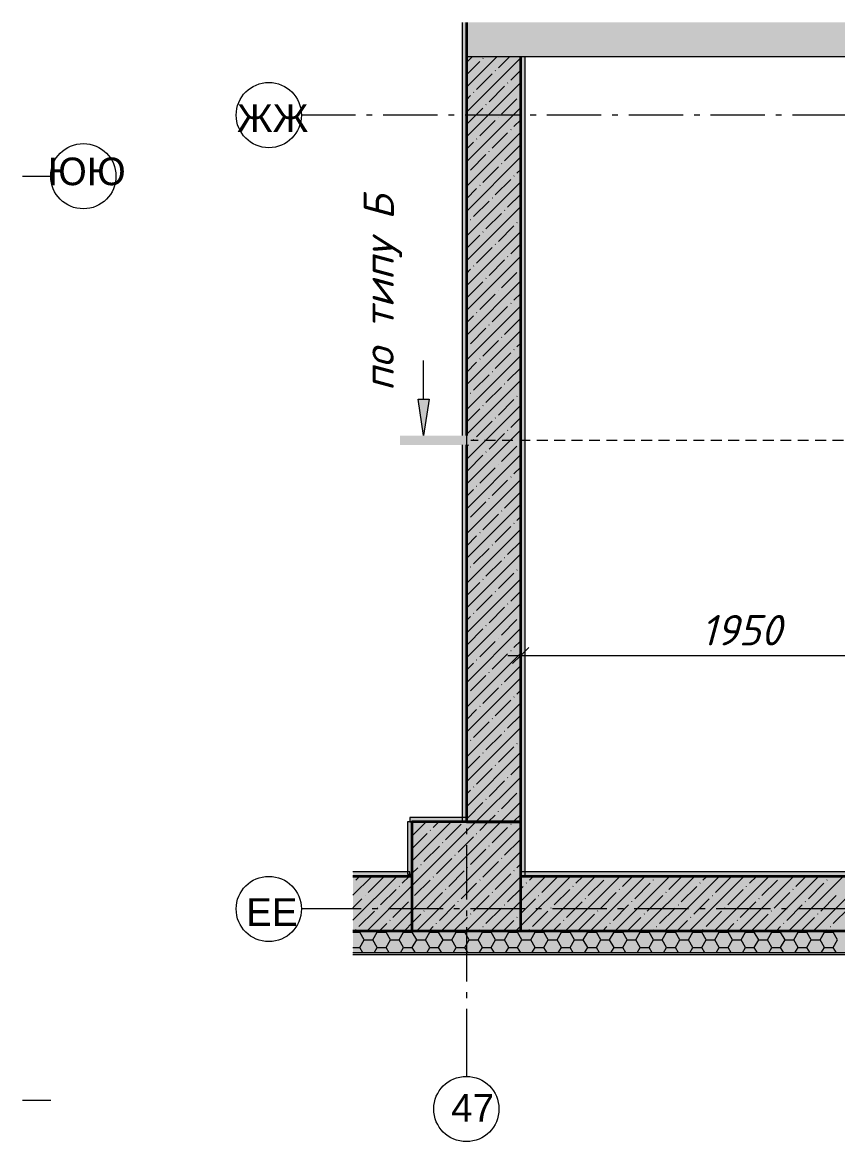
# Model space of a CAD drawing. Header units: millimetres. Extents: x -81576 to 1046824, y -248937 to 691537.
# Drawn here: x -43841 to -36344, y 619529 to 629821 of the extents above; entities that cross this region are included whole.
import ezdxf

# ---------------------------------------------------------------- set-up
doc = ezdxf.new("R2010")
doc.units = ezdxf.units.MM
doc.layers.add('PDF _Геометрия', color=7, linetype='Continuous', true_color=0x1d1d1d)
doc.layers.add('PDF _Сплошная заливка', color=7, linetype='Continuous', true_color=0xffffff)
doc.layers.add('PDF _Текст', color=7, linetype='Continuous')
doc.styles.add('PDF ArialMT', font='arial.ttf')
doc.styles.add('PDF ISOCPEUR Italic', font='isocpeui.ttf')

msp = doc.modelspace()

# ---------------------------------------------------------------- hatches: boundary and pattern name
at = {"layer": 'PDF _Сплошная заливка', "true_color": 0x636466, "transparency": 33554559}
for points in [[(-31547.7, 629388.6), (-31487.7, 629508.6), (-23457.7, 629508.6), (-23457.7, 629820.8), (-39757.8, 629820.8), (-39757.8, 629508.6), (-31727.7, 629508.6), (-31667.7, 629628.6), (-31607.7, 629508.6)], [(-39757.8, 622468.6), (-39257.8, 622468.6), (-39257.8, 629508.6), (-39757.8, 629508.6), (-39757.8, 626021.8), (-39716.8, 626021.8), (-39716.8, 625935.1), (-39757.8, 625935.1), (-39757.8, 625058.7)], [(-40163.9, 625935.1), (-39716.8, 625935.1), (-39716.8, 626021.8), (-40366.8, 626021.8), (-40366.8, 625935.1), (-40200.9, 625935.1)], [(-40257.8, 621988.6), (-40257.8, 622468.6), (-40297.8, 622468.6), (-40297.8, 622008.6), (-40277.8, 622008.6), (-40277.8, 621988.6)], [(-39257.8, 621468.6), (-39257.8, 622468.6), (-40257.8, 622468.6), (-40257.8, 621468.6), (-39757.8, 621468.6)], [(-27532.6, 621968.6), (-24257.7, 621968.6), (-24257.7, 622008.6), (-39257.8, 622008.6), (-39257.8, 621968.6), (-27703.7, 621968.6)], [(-24361.7, 621464.6), (-24161.7, 621464.6), (-24161.7, 621468.6), (-40800.7, 621468.6), (-40800.7, 621464.6), (-24774.3, 621464.6)], [(-24361.7, 621264.6), (-24161.7, 621264.6), (-24161.7, 621464.6), (-40800.7, 621464.6), (-40800.7, 621264.6), (-24774.3, 621264.6)], [(-24774.3, 621248.6), (-24361.7, 621248.6), (-24361.7, 621264.6), (-40800.7, 621264.6), (-40800.7, 621248.6), (-27063.8, 621248.6)]]:
    msp.add_hatch(color=251, dxfattribs=at).paths.add_polyline_path(points)

# ---------------------------------------------------------------- linework, layer by layer
at = {"layer": 'PDF _Геометрия', "color": 7, "lineweight": 15}
for points in [[(-39797.8, 629820.8), (-39797.8, 626021.8)], [(-39757.8, 626021.8), (-39757.8, 629820.8)], [(-39257.8, 629508.6), (-39257.8, 621968.6), (-39217.8, 621968.6), (-39217.8, 629508.6)], [(-39797.8, 625935.1), (-39797.8, 622468.6), (-39757.8, 622468.6), (-39757.8, 625935.1)], [(-40800.7, 621968.6), (-40277.8, 621968.6), (-40277.8, 622008.6), (-40800.7, 622008.6)], [(-24361.7, 620296.7), (-24361.7, 621248.6), (-24361.7, 621264.6), (-40800.7, 621264.6)], [(-40800.7, 621248.6), (-24377.7, 621248.6), (-24377.7, 620296.7)]]:
    msp.add_lwpolyline(points, dxfattribs=at)
at = {"layer": 'PDF _Геометрия', "color": 7, "lineweight": 35}
for points in [[(-39757.8, 629820.8), (-39757.8, 626021.8)], [(-39757.8, 625935.1), (-39757.8, 622468.6), (-39257.8, 622468.6), (-39257.8, 629508.6)], [(-35157.8, 629508.6), (-35157.8, 628768.6), (-34657.8, 628768.6), (-24257.7, 628768.6), (-24257.7, 621968.6), (-39257.8, 621968.6)], [(-40800.7, 621468.6), (-39257.8, 621468.6), (-24257.7, 621468.6), (-23757.7, 621468.6), (-23757.7, 625935.1)], [(-40257.8, 621968.6), (-40800.7, 621968.6)]]:
    msp.add_lwpolyline(points, dxfattribs=at)
at = {"layer": 'PDF _Геометрия', "color": 7, "lineweight": 9}
for points in [[(-39757.8, 629784.8), (-39757.8, 629284.8)], [(-39757.8, 629508.6), (-31727.7, 629508.6), (-31667.7, 629628.6), (-31547.7, 629388.6), (-31487.7, 629508.6), (-23457.7, 629508.6)], [(-39757.8, 629184.8), (-39757.8, 629131.8)], [(-39757.8, 629031.8), (-39757.8, 628531.8)], [(-40776, 628968.6), (-41274.7, 628968.6)], [(-40623.1, 628968.6), (-40676, 628968.6)], [(-40023.1, 628968.6), (-40523.1, 628968.6)], [(-39870.2, 628968.6), (-39923.1, 628968.6)], [(-39270.2, 628968.6), (-39770.2, 628968.6)], [(-39117.2, 628968.6), (-39170.2, 628968.6)], [(-38517.2, 628968.6), (-39017.2, 628968.6)], [(-38364.3, 628968.6), (-38417.2, 628968.6)], [(-37764.3, 628968.6), (-38264.3, 628968.6)], [(-37611.4, 628968.6), (-37664.3, 628968.6)], [(-37011.4, 628968.6), (-37511.4, 628968.6)], [(-36858.5, 628968.6), (-36911.4, 628968.6)], [(-36258.5, 628968.6), (-36758.5, 628968.6)], [(-43841, 628406.6), (-43580.4, 628406.6)], [(-39757.8, 628431.8), (-39757.8, 628378.9)], [(-39757.8, 628278.9), (-39757.8, 627778.9)], [(-39757.8, 627678.9), (-39757.8, 627626)], [(-39757.8, 627526), (-39757.8, 627026)], [(-39757.8, 626926), (-39757.8, 626873.1)], [(-39757.8, 626773.1), (-39757.8, 626273.1)], [(-40150.9, 626355.4), (-40150.9, 626711.7)], [(-39757.8, 626173.1), (-39757.8, 626120.2)], [(-39757.8, 626020.2), (-39757.8, 625520.2)], [(-39757.8, 625420.2), (-39757.8, 625367.3)], [(-39757.8, 625267.3), (-39757.8, 624767.3)], [(-39757.8, 624667.3), (-39757.8, 624614.3)], [(-39757.8, 624514.3), (-39757.8, 624014.3)], [(-39257.8, 624105.3), (-39257.8, 623999.3), (-39257.8, 623879.3)], [(-39377.8, 623999.3), (-35357.8, 623999.3), (-27236.3, 623999.3), (-24137.7, 623999.3)], [(-39757.8, 623914.3), (-39757.8, 623861.4)], [(-39757.8, 623761.4), (-39757.8, 623261.4)], [(-39757.8, 623161.4), (-39757.8, 623108.5)], [(-39757.8, 623008.5), (-39757.8, 622508.5)], [(-39757.8, 622408.5), (-39757.8, 622355.6)], [(-39757.8, 622255.6), (-39757.8, 621755.6)], [(-40725.5, 621668.6), (-41274.7, 621668.6)], [(-40572.6, 621668.6), (-40625.5, 621668.6)], [(-39972.6, 621668.6), (-40472.6, 621668.6)], [(-39819.7, 621668.6), (-39872.6, 621668.6)], [(-39757.8, 621655.6), (-39757.8, 621602.7)], [(-39219.7, 621668.6), (-39719.7, 621668.6)], [(-39066.7, 621668.6), (-39119.7, 621668.6)], [(-38466.7, 621668.6), (-38966.7, 621668.6)], [(-38313.8, 621668.6), (-38366.7, 621668.6)], [(-37713.8, 621668.6), (-38213.8, 621668.6)], [(-37560.9, 621668.6), (-37613.8, 621668.6)], [(-36960.9, 621668.6), (-37460.9, 621668.6)], [(-36808, 621668.6), (-36860.9, 621668.6)], [(-36208, 621668.6), (-36708, 621668.6)], [(-39757.8, 621502.7), (-39757.8, 621002.7)], [(-24157.7, 620296.7), (-24157.7, 621248.6), (-24157.7, 621264.6), (-24157.7, 621464.6), (-24157.7, 621468.6), (-40800.7, 621468.6)], [(-24161.7, 620296.7), (-24161.7, 621248.6), (-24161.7, 621264.6), (-24161.7, 621464.6), (-24161.7, 621468.6), (-24157.7, 621468.6), (-24157.7, 621464.6), (-24161.7, 621464.6), (-40800.7, 621464.6)], [(-39757.8, 620902.7), (-39757.8, 620849.8)], [(-39757.8, 620749.7), (-39757.8, 620129.5)], [(-43580.4, 619907.3), (-43841, 619907.3)]]:
    msp.add_lwpolyline(points, dxfattribs=at)
at = {"layer": 'PDF _Геометрия', "color": 250, "lineweight": 9, "true_color": 0x2c2c2c}
for points in [[(-39757.8, 629452), (-39701.2, 629508.6)], [(-39757.8, 629223.9), (-39473.1, 629508.6)], [(-39757.8, 628995.8), (-39257.8, 629495.8)], [(-39757.8, 629337.9), (-39634.6, 629461.1)], [(-39606.1, 629489.6), (-39603.7, 629492)], [(-39463.5, 629404.1), (-39359, 629508.6)], [(-39663.1, 629204.5), (-39520.5, 629347.1)], [(-39492, 629375.6), (-39489.7, 629377.9)], [(-39349.5, 629290), (-39257.8, 629381.7)], [(-39757.8, 628767.7), (-39257.8, 629267.7)], [(-39549.1, 629090.4), (-39406.5, 629233)], [(-39378, 629261.5), (-39375.6, 629263.9)], [(-39757.8, 629109.8), (-39720.1, 629147.5)], [(-39691.6, 629176), (-39689.2, 629178.4)], [(-39435, 628976.4), (-39292.4, 629119)], [(-39263.9, 629147.5), (-39261.6, 629149.8)], [(-39757.8, 628539.6), (-39257.8, 629039.6)], [(-39748.6, 628890.9), (-39606.1, 629033.4)], [(-39577.6, 629061.9), (-39575.2, 629064.3)], [(-39634.6, 628776.8), (-39492, 628919.4)], [(-39463.5, 628947.9), (-39461.1, 628950.3)], [(-39321, 628862.3), (-39257.8, 628925.5)], [(-39757.8, 628311.5), (-39257.8, 628811.5)], [(-39520.5, 628662.8), (-39378, 628805.3)], [(-39349.5, 628833.8), (-39347.1, 628836.2)], [(-39757.8, 628653.6), (-39691.6, 628719.8)], [(-39663.1, 628748.3), (-39660.7, 628750.7)], [(-39720.1, 628463.2), (-39577.6, 628605.7)], [(-39549.1, 628634.2), (-39546.7, 628636.6)], [(-39406.5, 628548.7), (-39263.9, 628691.3)], [(-39757.8, 628083.4), (-39257.8, 628583.4)], [(-39606.1, 628349.1), (-39463.5, 628491.7)], [(-39435, 628520.2), (-39432.6, 628522.6)], [(-39748.6, 628434.7), (-39746.3, 628437)], [(-39321, 628406.1), (-39318.6, 628408.5)], [(-39292.4, 628434.7), (-39257.8, 628469.4)], [(-39757.8, 627855.3), (-39257.8, 628355.3)], [(-39757.8, 628197.4), (-39663.1, 628292.1)], [(-39634.6, 628320.6), (-39632.2, 628323)], [(-39492, 628235.1), (-39349.5, 628377.6)], [(-39520.5, 628206.6), (-39518.2, 628208.9)], [(-39378, 628121), (-39257.8, 628241.3)], [(-39757.8, 627627.2), (-39257.8, 628127.2)], [(-39691.6, 628035.5), (-39549.1, 628178)], [(-39406.5, 628092.5), (-39404.1, 628094.9)], [(-39757.8, 627969.3), (-39748.6, 627978.5)], [(-39720.1, 628007), (-39717.8, 628009.3)], [(-39577.6, 627921.4), (-39435, 628064)], [(-39292.4, 627978.5), (-39290.1, 627980.8)], [(-39263.9, 628007), (-39257.8, 628013.2)], [(-39757.8, 627399.1), (-39257.8, 627899.1)], [(-39606.1, 627892.9), (-39603.7, 627895.3)], [(-39463.5, 627807.4), (-39321, 627950)], [(-39757.8, 627741.3), (-39634.6, 627864.4)], [(-39492, 627778.9), (-39489.7, 627781.2)], [(-39349.5, 627693.3), (-39257.8, 627785.1)], [(-39757.8, 627171), (-39257.8, 627671)], [(-39663.1, 627607.8), (-39520.5, 627750.4)], [(-39378, 627664.8), (-39375.6, 627667.2)], [(-39691.6, 627579.3), (-39689.2, 627581.7)], [(-39549.1, 627493.8), (-39406.5, 627636.3)], [(-39757.8, 627513.2), (-39720.1, 627550.8)], [(-39577.6, 627465.2), (-39575.2, 627467.6)], [(-39435, 627379.7), (-39292.4, 627522.3)], [(-39263.9, 627550.8), (-39261.6, 627553.1)], [(-39757.8, 626942.9), (-39257.8, 627442.9)], [(-39748.6, 627294.2), (-39606.1, 627436.7)], [(-39634.6, 627180.1), (-39492, 627322.7)], [(-39463.5, 627351.2), (-39461.1, 627353.6)], [(-39321, 627265.7), (-39257.8, 627328.9)], [(-39757.8, 626714.8), (-39257.8, 627214.8)], [(-39663.1, 627151.6), (-39660.7, 627154)], [(-39520.5, 627066.1), (-39378, 627208.6)], [(-39349.5, 627237.1), (-39347.1, 627239.5)], [(-39757.8, 627057), (-39691.6, 627123.1)], [(-39406.5, 626952), (-39263.9, 627094.6)], [(-39757.8, 626486.7), (-39257.8, 626986.7)], [(-39720.1, 626866.5), (-39577.6, 627009)], [(-39549.1, 627037.6), (-39546.7, 627039.9)], [(-39606.1, 626752.4), (-39463.5, 626895)], [(-39435, 626923.5), (-39432.6, 626925.9)], [(-39292.4, 626838), (-39257.8, 626872.7)], [(-39757.8, 626258.6), (-39257.8, 626758.6)], [(-39748.6, 626838), (-39746.3, 626840.3)], [(-39492, 626638.4), (-39349.5, 626780.9)], [(-39321, 626809.5), (-39318.6, 626811.8)], [(-39757.8, 626600.8), (-39663.1, 626695.4)], [(-39634.6, 626723.9), (-39632.2, 626726.3)], [(-39378, 626524.3), (-39257.8, 626644.6)], [(-39691.6, 626438.8), (-39549.1, 626581.4)], [(-39520.5, 626609.9), (-39518.2, 626612.2)], [(-39757.8, 626030.5), (-39257.8, 626530.5)], [(-39577.6, 626324.7), (-39435, 626467.3)], [(-39406.5, 626495.8), (-39404.1, 626498.2)], [(-39757.8, 626372.7), (-39748.6, 626381.8)], [(-39720.1, 626410.3), (-39717.8, 626412.7)], [(-39463.5, 626210.7), (-39321, 626353.3)], [(-39292.4, 626381.8), (-39290.1, 626384.1)], [(-39263.9, 626410.3), (-39257.8, 626416.5)], [(-39757.8, 625802.4), (-39257.8, 626302.4)], [(-39757.8, 626144.6), (-39634.6, 626267.7)], [(-39606.1, 626296.2), (-39603.7, 626298.6)], [(-39663.1, 626011.1), (-39520.5, 626153.7)], [(-39492, 626182.2), (-39489.7, 626184.6)], [(-39349.5, 626096.6), (-39257.8, 626188.4)], [(-39757.8, 625574.3), (-39257.8, 626074.3)], [(-39549.1, 625897.1), (-39406.5, 626039.6)], [(-39378, 626068.1), (-39375.6, 626070.5)], [(-39757.8, 625916.5), (-39739.1, 625935.1)], [(-39691.6, 625982.6), (-39689.2, 625985)], [(-39435, 625783), (-39292.4, 625925.6)], [(-39263.9, 625954.1), (-39261.6, 625956.5)], [(-39757.8, 625346.2), (-39257.8, 625846.2)], [(-39748.6, 625697.5), (-39606.1, 625840)], [(-39577.6, 625868.6), (-39575.2, 625870.9)], [(-39634.6, 625583.4), (-39492, 625726)], [(-39463.5, 625754.5), (-39461.1, 625756.9)], [(-39321, 625669), (-39257.8, 625732.2)], [(-39757.8, 625118.1), (-39257.8, 625618.1)], [(-39520.5, 625469.4), (-39378, 625611.9)], [(-39349.5, 625640.5), (-39347.1, 625642.8)], [(-39757.8, 625460.3), (-39691.6, 625526.4)], [(-39663.1, 625554.9), (-39660.7, 625557.3)], [(-39720.1, 625269.8), (-39577.6, 625412.4)], [(-39549.1, 625440.9), (-39546.7, 625443.2)], [(-39406.5, 625355.3), (-39263.9, 625497.9)], [(-39757.8, 624890), (-39257.8, 625390)], [(-39435, 625326.8), (-39432.6, 625329.2)], [(-39748.6, 625241.3), (-39746.3, 625243.7)], [(-39606.1, 625155.7), (-39463.5, 625298.3)], [(-39321, 625212.8), (-39318.6, 625215.1)], [(-39292.4, 625241.3), (-39257.8, 625276)], [(-39757.8, 624661.9), (-39257.8, 625161.9)], [(-39757.8, 625004.1), (-39663.1, 625098.7)], [(-39634.6, 625127.2), (-39632.2, 625129.6)], [(-39492, 625041.7), (-39349.5, 625184.3)], [(-39520.5, 625013.2), (-39518.2, 625015.6)], [(-39378, 624927.6), (-39257.8, 625047.9)], [(-39757.8, 624433.8), (-39257.8, 624933.8)], [(-39691.6, 624842.1), (-39549.1, 624984.7)], [(-39406.5, 624899.1), (-39404.1, 624901.5)], [(-39720.1, 624813.6), (-39717.8, 624816)], [(-39577.6, 624728.1), (-39435, 624870.6)], [(-39292.4, 624785.1), (-39290.1, 624787.5)], [(-39263.9, 624813.6), (-39257.8, 624819.8)], [(-39757.8, 624776), (-39748.6, 624785.1)], [(-39757.8, 624205.7), (-39257.8, 624705.7)], [(-39606.1, 624699.5), (-39603.7, 624701.9)], [(-39463.5, 624614), (-39321, 624756.6)], [(-39757.8, 624547.9), (-39634.6, 624671)], [(-39492, 624585.5), (-39489.7, 624587.9)], [(-39349.5, 624500), (-39257.8, 624591.7)], [(-39757.8, 623977.6), (-39257.8, 624477.6)], [(-39663.1, 624414.4), (-39520.5, 624557)], [(-39691.6, 624385.9), (-39689.2, 624388.3)], [(-39549.1, 624300.4), (-39406.5, 624442.9)], [(-39378, 624471.4), (-39375.6, 624473.8)], [(-39757.8, 624319.8), (-39720.1, 624357.4)], [(-39577.6, 624271.9), (-39575.2, 624274.2)], [(-39435, 624186.3), (-39292.4, 624328.9)], [(-39263.9, 624357.4), (-39261.6, 624359.8)], [(-39757.8, 623749.5), (-39257.8, 624249.5)], [(-39748.6, 624100.8), (-39606.1, 624243.3)], [(-39634.6, 623986.7), (-39492, 624129.3)], [(-39463.5, 624157.8), (-39461.1, 624160.2)], [(-39321, 624072.3), (-39257.8, 624135.5)], [(-39757.8, 623521.4), (-39257.8, 624021.4)], [(-39520.5, 623872.7), (-39378, 624015.2)], [(-39349.5, 624043.8), (-39347.1, 624046.1)], [(-39757.8, 623863.6), (-39691.6, 623929.7)], [(-39663.1, 623958.2), (-39660.7, 623960.6)], [(-39406.5, 623758.6), (-39263.9, 623901.2)], [(-39757.8, 623293.3), (-39257.8, 623793.3)], [(-39720.1, 623673.1), (-39577.6, 623815.7)], [(-39549.1, 623844.2), (-39546.7, 623846.5)], [(-39606.1, 623559.1), (-39463.5, 623701.6)], [(-39435, 623730.1), (-39432.6, 623732.5)], [(-39292.4, 623644.6), (-39257.8, 623679.3)], [(-39757.8, 623065.2), (-39257.8, 623565.2)], [(-39748.6, 623644.6), (-39746.3, 623647)], [(-39492, 623445), (-39349.5, 623587.6)], [(-39321, 623616.1), (-39318.6, 623618.4)], [(-39757.8, 623407.4), (-39663.1, 623502)], [(-39634.6, 623530.5), (-39632.2, 623532.9)], [(-39378, 623331), (-39257.8, 623451.2)], [(-39691.6, 623245.4), (-39549.1, 623388)], [(-39520.5, 623416.5), (-39518.2, 623418.9)], [(-39757.8, 622837.1), (-39257.8, 623337.1)], [(-39577.6, 623131.4), (-39435, 623273.9)], [(-39406.5, 623302.4), (-39404.1, 623304.8)], [(-39757.8, 623179.3), (-39748.6, 623188.4)], [(-39720.1, 623216.9), (-39717.8, 623219.3)], [(-39463.5, 623017.3), (-39321, 623159.9)], [(-39292.4, 623188.4), (-39290.1, 623190.8)], [(-39263.9, 623216.9), (-39257.8, 623223.1)], [(-39757.8, 622609), (-39257.8, 623109)], [(-39757.8, 622951.2), (-39634.6, 623074.3)], [(-39606.1, 623102.9), (-39603.7, 623105.2)], [(-39663.1, 622817.7), (-39520.5, 622960.3)], [(-39492, 622988.8), (-39489.7, 622991.2)], [(-39349.5, 622903.3), (-39257.8, 622995)], [(-40670.1, 621468.6), (-40257.8, 621880.9), (-39670.1, 622468.6), (-39257.8, 622880.9)], [(-39549.1, 622703.7), (-39406.5, 622846.2)], [(-39378, 622874.8), (-39375.6, 622877.1)], [(-39757.8, 622723.1), (-39720.1, 622760.7)], [(-39691.6, 622789.2), (-39689.2, 622791.6)], [(-39435, 622589.6), (-39292.4, 622732.2)], [(-39263.9, 622760.7), (-39261.6, 622763.1)], [(-40442, 621468.6), (-40257.8, 621652.8), (-39442, 622468.6), (-39257.8, 622652.8)], [(-39748.6, 622504.1), (-39606.1, 622646.7)], [(-39577.6, 622675.2), (-39575.2, 622677.5)], [(-39634.6, 622390), (-39556.1, 622468.6), (-39492, 622532.6)], [(-39463.5, 622561.1), (-39461.1, 622563.5)], [(-39321, 622475.6), (-39257.8, 622538.8)], [(-40257.8, 622337.1), (-40126.3, 622468.6)], [(-40257.8, 622109), (-39898.2, 622468.6)], [(-40257.8, 622451.2), (-40240.4, 622468.6)], [(-40213.9, 621468.6), (-39257.8, 622424.7)], [(-40062.3, 622418.6), (-40012.3, 622468.6)], [(-39948.2, 622304.5), (-39805.7, 622447.1)], [(-39520.5, 622276), (-39378, 622418.6)], [(-39349.5, 622447.1), (-39347.1, 622449.4)], [(-40257.8, 622223.1), (-40119.3, 622361.5)], [(-40090.8, 622390), (-40088.4, 622392.4)], [(-39834.2, 622190.5), (-39691.6, 622333)], [(-39663.1, 622361.5), (-39660.7, 622363.9)], [(-40147.8, 622104.9), (-40005.3, 622247.5)], [(-39976.7, 622276), (-39974.4, 622278.4)], [(-39720.1, 622076.4), (-39577.6, 622219)], [(-39549.1, 622247.5), (-39546.7, 622249.9)], [(-39406.5, 622161.9), (-39263.9, 622304.5)], [(-40033.8, 621990.9), (-39891.2, 622133.4)], [(-39985.8, 621468.6), (-39257.8, 622196.6)], [(-39862.7, 622161.9), (-39860.3, 622164.3)], [(-39435, 622133.4), (-39432.6, 622135.8)], [(-40257.8, 621995), (-40204.8, 622047.9)], [(-40176.3, 622076.4), (-40174, 622078.8)], [(-39919.7, 621876.8), (-39777.2, 622019.4)], [(-39748.6, 622047.9), (-39746.3, 622050.3)], [(-39606.1, 621962.4), (-39463.5, 622104.9)], [(-39321, 622019.4), (-39318.6, 622021.8)], [(-39292.4, 622047.9), (-39257.8, 622082.6)], [(-40800.7, 621794.2), (-40626.3, 621968.6)], [(-40800.7, 621566.1), (-40398.2, 621968.6)], [(-40775.1, 621933.8), (-40740.4, 621968.6)], [(-40661, 621819.8), (-40518.5, 621962.4)], [(-40347.4, 621905.3), (-40284.2, 621968.6)], [(-40233.4, 621791.3), (-40090.8, 621933.8)], [(-40062.3, 621962.4), (-40059.9, 621964.7)], [(-39805.7, 621762.8), (-39663.1, 621905.3)], [(-39757.7, 621468.6), (-39257.8, 621968.5), (-39257.7, 621968.6)], [(-39634.6, 621933.8), (-39632.2, 621936.2)], [(-39529.6, 621468.6), (-39257.8, 621740.4), (-39029.6, 621968.6)], [(-39492, 621848.3), (-39349.5, 621990.9)], [(-39301.5, 621468.6), (-39257.8, 621512.3), (-38801.5, 621968.6)], [(-39206.9, 621905.3), (-39204.5, 621907.7)], [(-39178.4, 621933.8), (-39143.7, 621968.6)], [(-39073.4, 621468.6), (-38573.4, 621968.6)], [(-39064.3, 621819.8), (-38921.8, 621962.4)], [(-38845.3, 621468.6), (-38345.3, 621968.6)], [(-38750.7, 621905.3), (-38687.5, 621968.6)], [(-38636.7, 621791.3), (-38494.1, 621933.8)], [(-38617.2, 621468.6), (-38117.2, 621968.6)], [(-38465.6, 621962.4), (-38463.2, 621964.7)], [(-38389.1, 621468.6), (-37889.1, 621968.6)], [(-38323, 621876.8), (-38231.3, 621968.6)], [(-38209, 621762.8), (-38066.4, 621905.3)], [(-38161, 621468.6), (-37661, 621968.6)], [(-38037.9, 621933.8), (-38035.5, 621936.2)], [(-38009.4, 621962.4), (-38003.2, 621968.6)], [(-37932.9, 621468.6), (-37432.9, 621968.6)], [(-37895.3, 621848.3), (-37775.1, 621968.6)], [(-37704.8, 621468.6), (-37204.8, 621968.6)], [(-37610.2, 621905.3), (-37607.8, 621907.7)], [(-37581.7, 621933.8), (-37547, 621968.6)], [(-37476.7, 621468.6), (-36976.7, 621968.6)], [(-37467.7, 621819.8), (-37325.1, 621962.4)], [(-37248.6, 621468.6), (-36748.6, 621968.6)], [(-37154, 621905.3), (-37090.8, 621968.6)], [(-37040, 621791.3), (-36897.4, 621933.8)], [(-37020.5, 621468.6), (-36520.5, 621968.6)], [(-36868.9, 621962.4), (-36866.5, 621964.7)], [(-36792.4, 621468.6), (-36292.4, 621968.6)], [(-36726.3, 621876.8), (-36634.6, 621968.6)], [(-36612.3, 621762.8), (-36469.7, 621905.3)], [(-36564.3, 621468.6), (-36064.3, 621968.6)], [(-36441.2, 621933.8), (-36438.8, 621936.2)], [(-36412.7, 621962.4), (-36406.5, 621968.6)], [(-40547, 621705.8), (-40404.4, 621848.3)], [(-40375.9, 621876.8), (-40373.5, 621879.2)], [(-40119.3, 621677.2), (-39976.7, 621819.8)], [(-39948.2, 621848.3), (-39945.9, 621850.7)], [(-39520.5, 621819.8), (-39518.2, 621822.2)], [(-39378, 621734.3), (-39257.8, 621854.5), (-39235.4, 621876.8)], [(-38950.3, 621705.8), (-38807.7, 621848.3)], [(-38779.2, 621876.8), (-38776.9, 621879.2)], [(-38522.6, 621677.2), (-38380, 621819.8)], [(-38351.5, 621848.3), (-38349.2, 621850.7)], [(-37923.9, 621819.8), (-37921.5, 621822.2)], [(-37781.3, 621734.3), (-37638.7, 621876.8)], [(-37353.6, 621705.8), (-37211, 621848.3)], [(-37182.5, 621876.8), (-37180.2, 621879.2)], [(-36925.9, 621677.2), (-36783.4, 621819.8)], [(-36754.8, 621848.3), (-36752.5, 621850.7)], [(-40800.7, 621680.1), (-40718.1, 621762.8)], [(-40689.5, 621791.3), (-40687.2, 621793.7)], [(-40432.9, 621591.7), (-40290.4, 621734.3)], [(-40261.9, 621762.8), (-40259.5, 621765.1)], [(-40005.3, 621563.2), (-39862.7, 621705.8)], [(-39834.2, 621734.3), (-39831.8, 621736.6)], [(-39691.6, 621648.7), (-39549.1, 621791.3)], [(-39406.5, 621705.8), (-39404.1, 621708.1)], [(-39263.9, 621620.2), (-39257.8, 621626.4), (-39121.4, 621762.8)], [(-39092.9, 621791.3), (-39090.5, 621793.7)], [(-38836.2, 621591.7), (-38693.7, 621734.3)], [(-38665.2, 621762.8), (-38662.8, 621765.1)], [(-38408.6, 621563.2), (-38266, 621705.8)], [(-38237.5, 621734.3), (-38235.1, 621736.6)], [(-38094.9, 621648.7), (-37952.4, 621791.3)], [(-37809.8, 621705.8), (-37807.4, 621708.1)], [(-37667.2, 621620.2), (-37524.7, 621762.8)], [(-37496.2, 621791.3), (-37493.8, 621793.7)], [(-37239.6, 621591.7), (-37097, 621734.3)], [(-37068.5, 621762.8), (-37066.1, 621765.1)], [(-36811.9, 621563.2), (-36669.3, 621705.8)], [(-36640.8, 621734.3), (-36638.4, 621736.6)], [(-36498.2, 621648.7), (-36355.7, 621791.3)], [(-40746.6, 621506.2), (-40604, 621648.7)], [(-40575.5, 621677.2), (-40573.1, 621679.6)], [(-40318.9, 621477.7), (-40257.8, 621538.8), (-40176.3, 621620.2)], [(-40147.8, 621648.7), (-40145.4, 621651.1)], [(-39720.1, 621620.2), (-39717.8, 621622.6)], [(-39577.6, 621534.7), (-39435, 621677.2)], [(-39149.9, 621506.2), (-39007.3, 621648.7)], [(-38978.8, 621677.2), (-38976.4, 621679.6)], [(-38722.2, 621477.7), (-38579.6, 621620.2)], [(-38551.1, 621648.7), (-38548.8, 621651.1)], [(-38123.4, 621620.2), (-38121.1, 621622.6)], [(-37980.9, 621534.7), (-37838.3, 621677.2)], [(-37553.2, 621506.2), (-37410.6, 621648.7)], [(-37382.1, 621677.2), (-37379.7, 621679.6)], [(-37125.5, 621477.7), (-36982.9, 621620.2)], [(-36954.4, 621648.7), (-36952.1, 621651.1)], [(-36526.7, 621620.2), (-36524.4, 621622.6)], [(-36384.2, 621534.7), (-36241.6, 621677.2)], [(-40556.1, 621468.6), (-40490, 621534.7)], [(-40461.4, 621563.2), (-40459.1, 621565.6)], [(-40099.9, 621468.6), (-40062.3, 621506.2)], [(-40033.8, 621534.7), (-40031.4, 621537)], [(-39871.8, 621468.6), (-39748.6, 621591.7)], [(-39606.1, 621506.2), (-39603.7, 621508.5)], [(-39415.6, 621468.6), (-39321, 621563.2)], [(-39292.4, 621591.7), (-39290.1, 621594.1)], [(-38959.4, 621468.6), (-38893.3, 621534.7)], [(-38864.8, 621563.2), (-38862.4, 621565.6)], [(-38503.2, 621468.6), (-38465.6, 621506.2)], [(-38437.1, 621534.7), (-38434.7, 621537)], [(-38275.1, 621468.6), (-38152, 621591.7)], [(-38009.4, 621506.2), (-38007, 621508.5)], [(-37818.9, 621468.6), (-37724.3, 621563.2)], [(-37695.8, 621591.7), (-37693.4, 621594.1)], [(-37362.7, 621468.6), (-37296.6, 621534.7)], [(-37268.1, 621563.2), (-37265.7, 621565.6)], [(-36906.5, 621468.6), (-36868.9, 621506.2)], [(-36840.4, 621534.7), (-36838, 621537)], [(-36678.4, 621468.6), (-36555.3, 621591.7)], [(-36412.7, 621506.2), (-36410.3, 621508.5)], [(-40800.7, 621454.6), (-40738.7, 621454.6)], [(-40775.1, 621477.7), (-40772.7, 621480)], [(-40738.7, 621454.7), (-40733, 621464.6)], [(-40698.4, 621384.8), (-40738.7, 621454.6)], [(-40617.7, 621384.8), (-40577.4, 621454.7)], [(-40577.4, 621454.6), (-40583.1, 621464.6)], [(-40577.4, 621454.6), (-40496.7, 621454.6)], [(-40456.4, 621384.8), (-40496.8, 621454.6)], [(-40496.7, 621454.7), (-40491, 621464.6)], [(-40375.8, 621384.8), (-40335.5, 621454.7)], [(-40335.5, 621454.6), (-40341.2, 621464.6)], [(-40335.4, 621454.6), (-40254.8, 621454.6)], [(-40254.8, 621454.7), (-40249.1, 621464.6)], [(-40214.5, 621384.8), (-40254.8, 621454.6)], [(-40133.8, 621384.8), (-40093.5, 621454.7)], [(-40093.5, 621454.6), (-40099.3, 621464.6)], [(-40093.5, 621454.6), (-40012.9, 621454.6)], [(-40012.9, 621454.7), (-40007.2, 621464.6)], [(-39972.6, 621384.8), (-40012.9, 621454.6)], [(-39891.9, 621384.8), (-39851.6, 621454.7)], [(-39851.6, 621454.6), (-39857.3, 621464.6)], [(-39851.6, 621454.6), (-39770.9, 621454.6)], [(-39730.6, 621384.8), (-39771, 621454.6)], [(-39770.9, 621454.7), (-39765.2, 621464.6)], [(-39650, 621384.8), (-39609.6, 621454.7)], [(-39643.7, 621468.6), (-39634.6, 621477.7)], [(-39609.7, 621454.6), (-39615.4, 621464.6)], [(-39609.6, 621454.6), (-39529, 621454.6)], [(-39529, 621454.7), (-39523.3, 621464.6)], [(-39488.7, 621384.8), (-39529, 621454.6)], [(-39408, 621384.8), (-39367.7, 621454.7)], [(-39367.7, 621454.6), (-39373.5, 621464.6)], [(-39367.7, 621454.6), (-39287.1, 621454.6)], [(-39287.1, 621454.7), (-39281.4, 621464.6)], [(-39246.8, 621384.8), (-39287.1, 621454.6)], [(-39178.4, 621477.7), (-39176, 621480)], [(-39166.1, 621384.8), (-39125.8, 621454.7)], [(-39125.8, 621454.6), (-39131.5, 621464.6)], [(-39125.8, 621454.6), (-39045.1, 621454.6)], [(-39004.8, 621384.8), (-39045.2, 621454.6)], [(-39045.1, 621454.7), (-39039.4, 621464.6)], [(-38924.2, 621384.8), (-38883.8, 621454.7)], [(-38883.9, 621454.6), (-38889.6, 621464.6)], [(-38883.8, 621454.6), (-38803.2, 621454.6)], [(-38803.2, 621454.7), (-38797.5, 621464.6)], [(-38762.9, 621384.8), (-38803.2, 621454.6)], [(-38682.2, 621384.8), (-38641.9, 621454.7)], [(-38641.9, 621454.6), (-38647.7, 621464.6)], [(-38641.9, 621454.6), (-38561.2, 621454.6)], [(-38561.3, 621454.7), (-38555.5, 621464.6)], [(-38521, 621384.8), (-38561.3, 621454.6)], [(-38440.3, 621384.8), (-38400, 621454.7)], [(-38400, 621454.6), (-38405.7, 621464.6)], [(-38400, 621454.6), (-38319.3, 621454.6)], [(-38319.3, 621454.7), (-38313.6, 621464.6)], [(-38279, 621384.8), (-38319.3, 621454.6)], [(-38198.4, 621384.8), (-38158, 621454.7)], [(-38158.1, 621454.6), (-38163.8, 621464.6)], [(-38158, 621454.6), (-38077.4, 621454.6)], [(-38077.4, 621454.7), (-38071.7, 621464.6)], [(-38037.1, 621384.8), (-38077.4, 621454.6)], [(-38047, 621468.6), (-38037.9, 621477.7)], [(-37956.4, 621384.8), (-37916.1, 621454.7)], [(-37916.1, 621454.6), (-37921.9, 621464.6)], [(-37916.1, 621454.6), (-37835.4, 621454.6)], [(-37835.5, 621454.7), (-37829.7, 621464.6)], [(-37795.2, 621384.8), (-37835.5, 621454.6)], [(-37714.5, 621384.8), (-37674.2, 621454.7)], [(-37674.2, 621454.6), (-37679.9, 621464.6)], [(-37674.2, 621454.6), (-37593.5, 621454.6)], [(-37593.5, 621454.7), (-37587.8, 621464.6)], [(-37553.2, 621384.8), (-37593.5, 621454.6)], [(-37581.7, 621477.7), (-37579.3, 621480)], [(-37472.6, 621384.8), (-37432.2, 621454.7)], [(-37432.3, 621454.6), (-37438, 621464.6)], [(-37432.2, 621454.6), (-37351.6, 621454.6)], [(-37351.6, 621454.7), (-37345.9, 621464.6)], [(-37311.3, 621384.8), (-37351.6, 621454.6)], [(-37230.6, 621384.8), (-37190.3, 621454.7)], [(-37190.3, 621454.6), (-37196, 621464.6)], [(-37190.3, 621454.6), (-37109.6, 621454.6)], [(-37109.7, 621454.7), (-37103.9, 621464.6)], [(-37069.4, 621384.8), (-37109.7, 621454.6)], [(-36988.7, 621384.8), (-36948.4, 621454.7)], [(-36948.4, 621454.6), (-36954.1, 621464.6)], [(-36948.3, 621454.6), (-36867.7, 621454.6)], [(-36867.7, 621454.7), (-36862, 621464.6)], [(-36827.4, 621384.8), (-36867.7, 621454.6)], [(-36746.7, 621384.8), (-36706.4, 621454.7)], [(-36706.4, 621454.6), (-36712.2, 621464.6)], [(-36706.4, 621454.6), (-36625.8, 621454.6)], [(-36625.8, 621454.7), (-36620.1, 621464.6)], [(-36585.5, 621384.8), (-36625.8, 621454.6)], [(-36504.8, 621384.8), (-36464.5, 621454.7)], [(-36464.5, 621454.6), (-36470.2, 621464.6)], [(-36464.5, 621454.6), (-36383.8, 621454.6)], [(-36450.3, 621468.6), (-36441.2, 621477.7)], [(-36343.5, 621384.8), (-36383.9, 621454.6)], [(-36383.8, 621454.7), (-36378.1, 621464.6)], [(-40800.7, 621315), (-40738.7, 621315)], [(-40738.7, 621315), (-40698.4, 621384.8)], [(-40709.6, 621264.6), (-40738.7, 621315)], [(-40698.3, 621384.8), (-40617.7, 621384.8)], [(-40577.4, 621315), (-40617.7, 621384.8)], [(-40606.5, 621264.6), (-40577.4, 621315)], [(-40577.4, 621315), (-40496.7, 621315)], [(-40467.7, 621264.6), (-40496.8, 621315)], [(-40496.7, 621315), (-40456.4, 621384.8)], [(-40456.4, 621384.8), (-40375.8, 621384.8)], [(-40335.5, 621315), (-40375.8, 621384.8)], [(-40364.6, 621264.6), (-40335.5, 621315)], [(-40335.4, 621315), (-40254.8, 621315)], [(-40254.8, 621315), (-40214.5, 621384.8)], [(-40225.7, 621264.6), (-40254.8, 621315)], [(-40214.5, 621384.8), (-40133.8, 621384.8)], [(-40093.5, 621315), (-40133.9, 621384.8)], [(-40122.6, 621264.6), (-40093.5, 621315)], [(-40093.5, 621315), (-40012.9, 621315)], [(-40012.9, 621315), (-39972.5, 621384.8)], [(-39983.8, 621264.6), (-40012.9, 621315)], [(-39972.5, 621384.8), (-39891.9, 621384.8)], [(-39851.6, 621315), (-39891.9, 621384.8)], [(-39880.7, 621264.6), (-39851.6, 621315)], [(-39851.6, 621315), (-39770.9, 621315)], [(-39741.9, 621264.6), (-39771, 621315)], [(-39770.9, 621315), (-39730.6, 621384.8)], [(-39730.6, 621384.8), (-39650, 621384.8)], [(-39609.7, 621315), (-39650, 621384.8)], [(-39638.8, 621264.6), (-39609.6, 621315)], [(-39609.6, 621315), (-39529, 621315)], [(-39529, 621315), (-39488.7, 621384.8)], [(-39499.9, 621264.6), (-39529, 621315)], [(-39488.7, 621384.8), (-39408, 621384.8)], [(-39367.7, 621315), (-39408.1, 621384.8)], [(-39396.8, 621264.6), (-39367.7, 621315)], [(-39367.7, 621315), (-39287.1, 621315)], [(-39287.1, 621315), (-39246.7, 621384.8)], [(-39258, 621264.6), (-39287.1, 621315)], [(-39246.7, 621384.8), (-39166.1, 621384.8)], [(-39125.8, 621315), (-39166.1, 621384.8)], [(-39154.9, 621264.6), (-39125.8, 621315)], [(-39125.8, 621315), (-39045.1, 621315)], [(-39016.1, 621264.6), (-39045.2, 621315)], [(-39045.1, 621315), (-39004.8, 621384.8)], [(-39004.8, 621384.8), (-38924.2, 621384.8)], [(-38883.9, 621315), (-38924.2, 621384.8)], [(-38913, 621264.6), (-38883.8, 621315)], [(-38883.8, 621315), (-38803.2, 621315)], [(-38803.2, 621315), (-38762.9, 621384.8)], [(-38774.1, 621264.6), (-38803.2, 621315)], [(-38762.9, 621384.8), (-38682.2, 621384.8)], [(-38641.9, 621315), (-38682.3, 621384.8)], [(-38671, 621264.6), (-38641.9, 621315)], [(-38641.9, 621315), (-38561.2, 621315)], [(-38561.3, 621315), (-38520.9, 621384.8)], [(-38532.2, 621264.6), (-38561.3, 621315)], [(-38520.9, 621384.8), (-38440.3, 621384.8)], [(-38400, 621315), (-38440.3, 621384.8)], [(-38429.1, 621264.6), (-38400, 621315)], [(-38400, 621315), (-38319.3, 621315)], [(-38319.3, 621315), (-38279, 621384.8)], [(-38290.3, 621264.6), (-38319.3, 621315)], [(-38279, 621384.8), (-38198.3, 621384.8)], [(-38158.1, 621315), (-38198.4, 621384.8)], [(-38187.1, 621264.6), (-38158, 621315)], [(-38158, 621315), (-38077.4, 621315)], [(-38077.4, 621315), (-38037.1, 621384.8)], [(-38048.3, 621264.6), (-38077.4, 621315)], [(-38037.1, 621384.8), (-37956.4, 621384.8)], [(-37916.1, 621315), (-37956.4, 621384.8)], [(-37945.2, 621264.6), (-37916.1, 621315)], [(-37916.1, 621315), (-37835.4, 621315)], [(-37835.5, 621315), (-37795.1, 621384.8)], [(-37806.4, 621264.6), (-37835.5, 621315)], [(-37795.1, 621384.8), (-37714.5, 621384.8)], [(-37674.2, 621315), (-37714.5, 621384.8)], [(-37703.3, 621264.6), (-37674.2, 621315)], [(-37674.2, 621315), (-37593.5, 621315)], [(-37593.5, 621315), (-37553.2, 621384.8)], [(-37564.5, 621264.6), (-37593.5, 621315)], [(-37553.2, 621384.8), (-37472.5, 621384.8)], [(-37432.3, 621315), (-37472.6, 621384.8)], [(-37461.3, 621264.6), (-37432.2, 621315)], [(-37432.2, 621315), (-37351.6, 621315)], [(-37351.6, 621315), (-37311.3, 621384.8)], [(-37322.5, 621264.6), (-37351.6, 621315)], [(-37311.3, 621384.8), (-37230.6, 621384.8)], [(-37190.3, 621315), (-37230.6, 621384.8)], [(-37219.4, 621264.6), (-37190.3, 621315)], [(-37190.3, 621315), (-37109.6, 621315)], [(-37109.7, 621315), (-37069.3, 621384.8)], [(-37080.6, 621264.6), (-37109.7, 621315)], [(-37069.3, 621384.8), (-36988.7, 621384.8)], [(-36948.4, 621315), (-36988.7, 621384.8)], [(-36977.5, 621264.6), (-36948.4, 621315)], [(-36948.3, 621315), (-36867.7, 621315)], [(-36867.7, 621315), (-36827.4, 621384.8)], [(-36838.6, 621264.6), (-36867.7, 621315)], [(-36827.4, 621384.8), (-36746.7, 621384.8)], [(-36706.4, 621315), (-36746.8, 621384.8)], [(-36735.5, 621264.6), (-36706.4, 621315)], [(-36706.4, 621315), (-36625.8, 621315)], [(-36625.8, 621315), (-36585.5, 621384.8)], [(-36596.7, 621264.6), (-36625.8, 621315)], [(-36585.4, 621384.8), (-36504.8, 621384.8)], [(-36464.5, 621315), (-36504.8, 621384.8)], [(-36493.6, 621264.6), (-36464.5, 621315)], [(-36464.5, 621315), (-36383.8, 621315)], [(-36354.8, 621264.6), (-36383.9, 621315)], [(-36383.8, 621315), (-36343.5, 621384.8)]]:
    msp.add_lwpolyline(points, dxfattribs=at)
at = {"layer": 'PDF _Геометрия', "color": 7, "lineweight": 9}
msp.add_lwpolyline([(-40150.9, 626021.8), (-40200.9, 626355.4), (-40100.9, 626355.4)], close=True, dxfattribs=at)
at = {"layer": 'PDF _Геометрия', "color": 8, "lineweight": 9, "true_color": 0x808080}
for points in [[(-39716.8, 625978.4), (-39649.8, 625978.4)], [(-39589.8, 625978.4), (-39489.8, 625978.4)], [(-39429.8, 625978.4), (-39329.8, 625978.4)], [(-39269.8, 625978.4), (-39169.8, 625978.4)], [(-39109.8, 625978.4), (-39009.8, 625978.4)], [(-38949.8, 625978.4), (-38849.8, 625978.4)], [(-38789.8, 625978.4), (-38689.8, 625978.4)], [(-38629.8, 625978.4), (-38529.8, 625978.4)], [(-38469.8, 625978.4), (-38369.8, 625978.4)], [(-38309.8, 625978.4), (-38209.8, 625978.4)], [(-38149.8, 625978.4), (-38049.8, 625978.4)], [(-37989.8, 625978.4), (-37889.8, 625978.4)], [(-37829.8, 625978.4), (-37729.8, 625978.4)], [(-37669.8, 625978.4), (-37569.8, 625978.4)], [(-37509.8, 625978.4), (-37409.8, 625978.4)], [(-37349.8, 625978.4), (-37249.8, 625978.4)], [(-37189.8, 625978.4), (-37089.8, 625978.4)], [(-37029.8, 625978.4), (-36929.8, 625978.4)], [(-36869.8, 625978.4), (-36769.8, 625978.4)], [(-36709.8, 625978.4), (-36609.8, 625978.4)], [(-36549.8, 625978.4), (-36449.8, 625978.4)], [(-36389.8, 625978.4), (-36289.8, 625978.4)]]:
    msp.add_lwpolyline(points, dxfattribs=at)
at = {"layer": 'PDF _Геометрия', "color": 7, "lineweight": 20}
msp.add_lwpolyline([(-39182.8, 624074.3), (-39257.8, 623999.3), (-39332.8, 623924.3)], dxfattribs=at)
at = {"layer": 'PDF _Геометрия', "color": 7, "lineweight": 15}
for points in [[(-40297.8, 622468.6), (-40297.8, 621988.6), (-40257.8, 621988.6), (-40257.8, 622468.6)], [(-39757.8, 622508.6), (-40277.8, 622508.6), (-40277.8, 622468.6), (-39757.8, 622468.6)], [(-24257.7, 622008.6), (-39257.8, 622008.6), (-39257.8, 621968.6), (-24257.7, 621968.6)]]:
    msp.add_lwpolyline(points, close=True, dxfattribs=at)
at = {"layer": 'PDF _Геометрия', "color": 7, "lineweight": 35}
msp.add_lwpolyline([(-39257.8, 622468.6), (-40257.8, 622468.6), (-40257.8, 621468.6), (-39257.8, 621468.6)], close=True, dxfattribs=at)
at = {"layer": 'PDF _Геометрия', "color": 7, "lineweight": 20}
for centre in [(-41574.7, 628968.6), (-43280.4, 628406.6), (-41574.7, 621668.6), (-39757.8, 619829.5)]:
    msp.add_circle(centre, 300, dxfattribs=at)
at = {"layer": 'PDF _Сплошная заливка', "lineweight": 35, "transparency": 33554559}
for points in [[(-39757.8, 626021.8), (-39757.8, 629820.8), (-39797.8, 626021.8), (-39797.8, 629820.8)], [(-39217.8, 622008.6), (-39217.8, 629508.6), (-39257.8, 622008.6), (-39257.8, 629508.6)], [(-39757.8, 622468.6), (-39757.8, 625935.1), (-39797.8, 622468.6), (-39797.8, 625935.1)], [(-40277.8, 622468.6), (-39797.8, 622468.6), (-40277.8, 622508.6), (-39797.8, 622508.6)], [(-40277.8, 621968.6), (-40277.8, 622008.6), (-40800.7, 621968.6), (-40800.7, 622008.6)], [(-40257.8, 621468.6), (-40257.8, 621968.6), (-40800.7, 621468.6), (-40800.7, 621968.6)], [(-39257.8, 621468.6), (-24257.7, 621468.6), (-39257.8, 621968.6), (-24257.7, 621968.6)]]:
    msp.add_solid(points, dxfattribs=at)
at = {"layer": 'PDF _Сплошная заливка', "color": 7, "lineweight": 35, "transparency": 33554559}
msp.add_solid([(-40150.9, 626021.8), (-40100.9, 626355.4), (-40200.9, 626355.4)], dxfattribs=at)

# ---------------------------------------------------------------- texts
at = {"layer": 'PDF _Текст', "attachment_point": 4}
for s, insert, char_height, style in [('ЖЖ', (-41866.9, 628940.4), 254, 'PDF ArialMT'), ('ЮЮ', (-43607.4, 628449), 254, 'PDF ArialMT'), ('1950', (-37599.8, 624232), 279.4, 'PDF ISOCPEUR Italic'), ('ЕЕ', (-41783.6, 621640.4), 254, 'PDF ArialMT'), ('47', (-39898, 619839.2), 254, 'PDF ArialMT')]:
    msp.add_mtext(s, dxfattribs=dict(at, insert=insert, char_height=char_height, style=style))
at = {"layer": 'PDF _Текст', "insert": (-40526.5, 626430.8), "char_height": 279.4, "attachment_point": 4, "rotation": 90, "style": 'PDF ISOCPEUR Italic'}
msp.add_mtext('по типу Б', dxfattribs=at)

doc.saveas('drawing.dxf')
